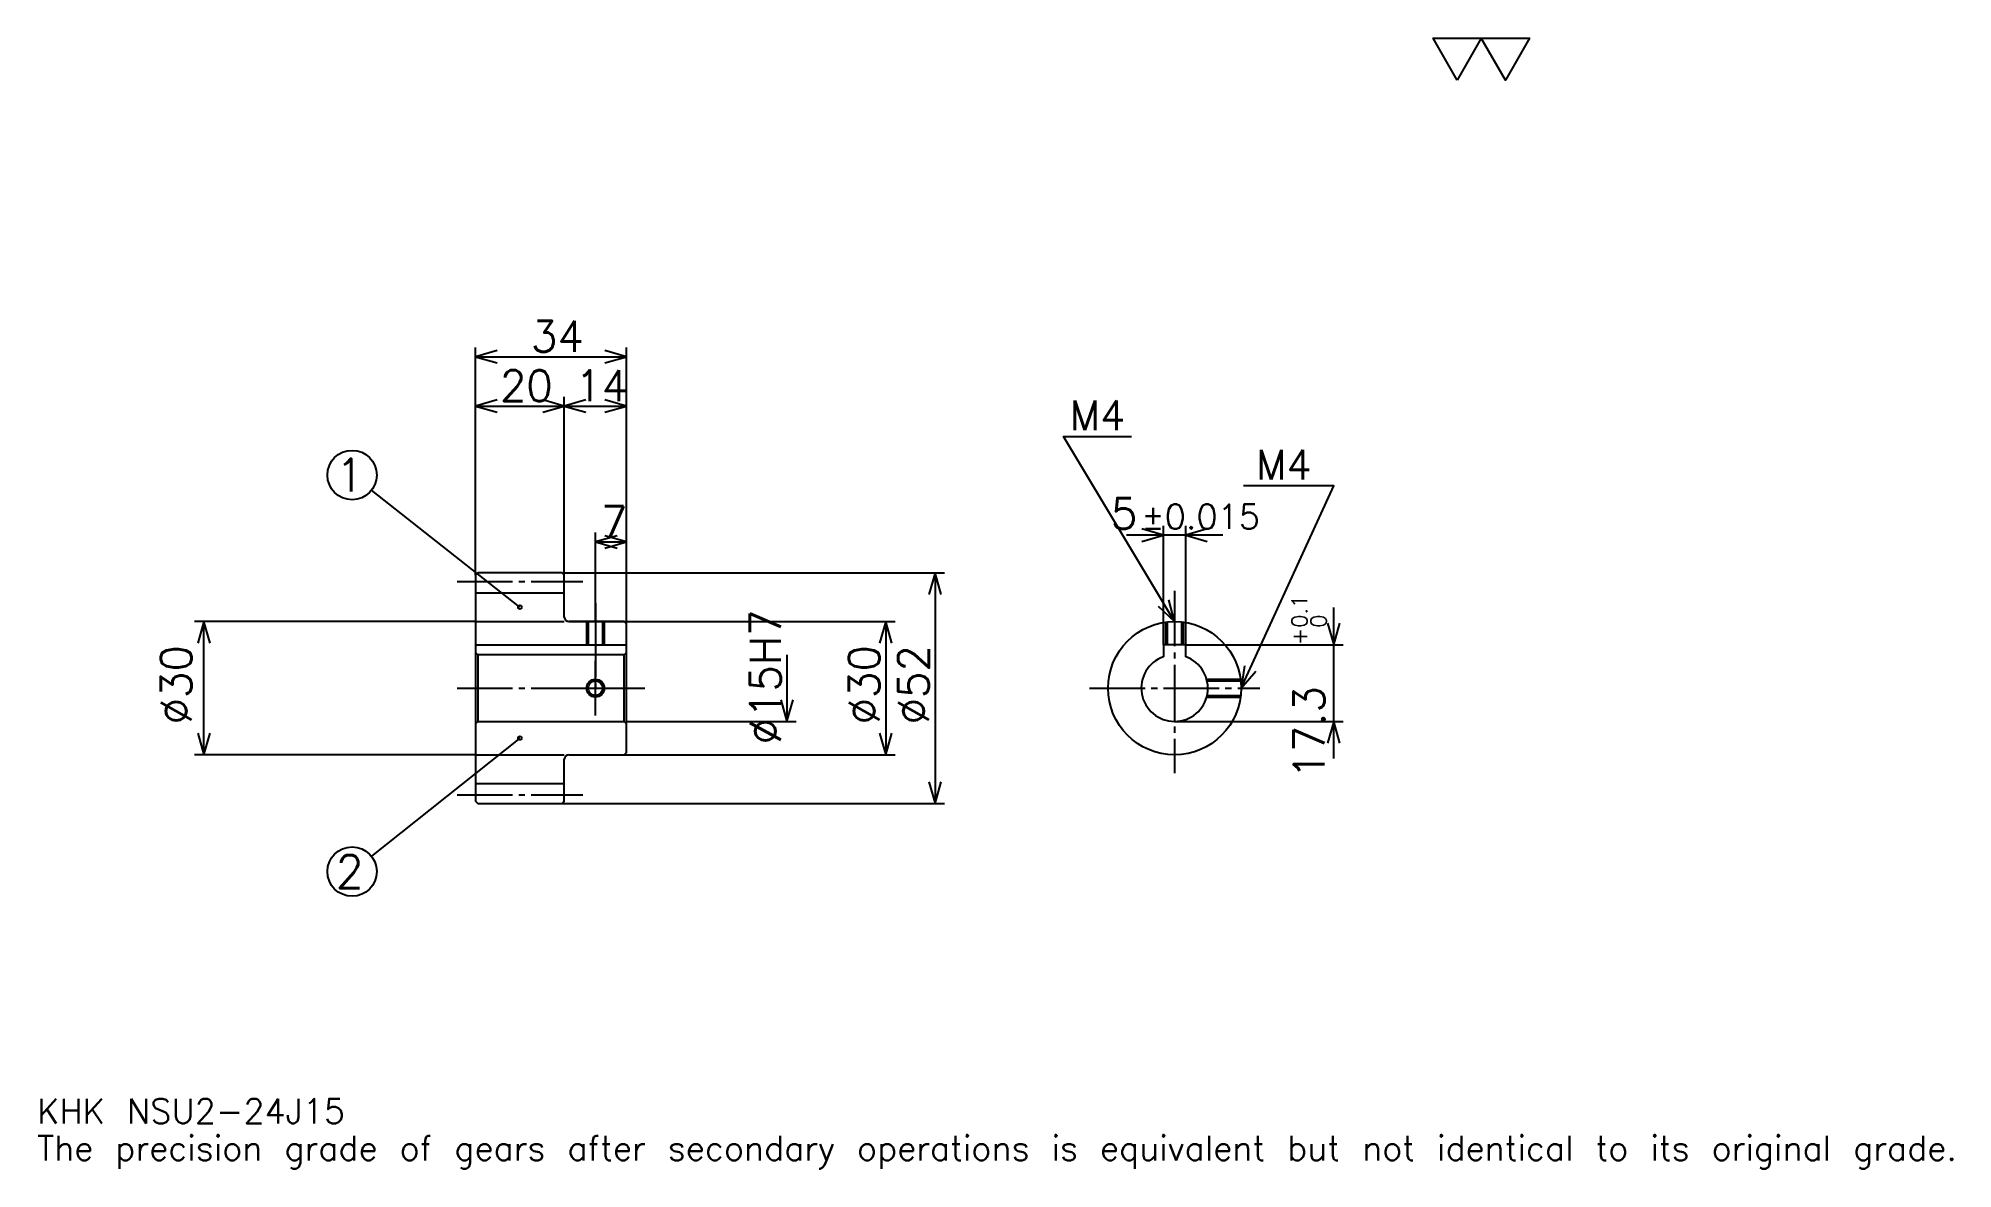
# Model space of a CAD drawing. Extents: x 14 to 446, y 5 to 260.
import ezdxf

# ---------------------------------------------------------------- set-up
doc = ezdxf.new("R2010")
doc.units = 0
doc.linetypes.add('DASHDOT', pattern=[16.695651, 12.521739, -1.391304, 1.391304, -1.391304])
doc.layers.get('0').update_dxf_attribs({"linetype": 'CONTINUOUS'})
doc.layers.add('DASHDOT', color=6, linetype='DASHDOT')
doc.styles.add('KANJI', font='TXT', dxfattribs={"bigfont": 'BIGFONT'})

msp = doc.modelspace()

# ---------------------------------------------------------------- linework, layer by layer
at = {"color": 5}
for p, q in [((112.695656, 139.391296), (112.695656, 190.17392)), ((146.695648, 139.391296), (146.695648, 190.17392)), ((112.695656, 188.086945), (146.695648, 188.086945)), ((112.695656, 176.956512), (132.695648, 176.956512)), ((132.695648, 139.391296), (132.695648, 179.043488)), ((132.695648, 176.956512), (146.695648, 176.956512)), ((122.695656, 131.641296), (89.242477, 157.975113)), ((139.695648, 139.391296), (139.695648, 148.434784)), ((281.065216, 147.869568), (259.369568, 147.869568)), ((267.717407, 123.191307), (267.717407, 149.956512)), ((272.717407, 123.191307), (272.717407, 149.956512)), ((139.695648, 146.347824), (146.695648, 146.347824)), ((112.695656, 138.891296), (112.695656, 139.391296)), ((132.195648, 139.391296), (146.695648, 139.391296)), ((132.695648, 138.891296), (132.695648, 139.391296)), ((139.695648, 128.391296), (139.695648, 139.391296)), ((139.695648, 128.391296), (139.695648, 139.391296)), ((146.695648, 139.391296), (218.347839, 139.391296)), ((146.695648, 127.891304), (146.695648, 139.391296)), ((216.260864, 139.391296), (216.260864, 87.391304)), ((306.086975, 97.54348), (306.086975, 131.539124)), ((112.695656, 128.391296), (49.391308, 128.391296)), ((51.478264, 98.391304), (51.478264, 128.391296)), ((133.695648, 128.391296), (146.695648, 128.391296)), ((146.695648, 128.391296), (207.217407, 128.391296)), ((205.130432, 128.391296), (205.130432, 98.391304)), ((182.869568, 120.891304), (182.869568, 105.891304)), ((272.717407, 123.191307), (308.17392, 123.191307)), ((146.695648, 105.891304), (184.956528, 105.891304)), ((270.217407, 105.891304), (308.17392, 105.891304)), ((122.695656, 102.141304), (89.225632, 75.528793)), ((112.695656, 98.391304), (49.391308, 98.391304)), ((133.695648, 98.391304), (146.695648, 98.391304)), ((146.695648, 98.391304), (207.217407, 98.391304)), ((132.195648, 87.391304), (146.695648, 87.391304)), ((146.695648, 87.391304), (218.347839, 87.391304))]:
    msp.add_line(p, q, dxfattribs=at)
at = {"color": 4}
for p, q in [((112.695656, 134.891296), (132.695648, 134.891296)), ((112.695656, 128.391296), (132.695648, 128.391296)), ((112.695656, 123.191307), (146.695648, 123.191307)), ((113.195656, 120.891304), (113.195656, 105.891304)), ((146.195648, 120.891304), (146.695648, 121.391304)), ((146.195648, 105.891304), (146.695648, 105.391304)), ((112.695656, 98.391304), (132.695648, 98.391304)), ((112.695656, 91.891304), (132.695648, 91.891304))]:
    msp.add_line(p, q, dxfattribs=at)
at = {"color": 7}
msp.add_lwpolyline([(333.913055, 250.434784), (328.486969, 259.839996), (350.191315, 259.839996), (344.765228, 250.434784), (339.339142, 259.839996), (333.913055, 250.434784)], dxfattribs=at)
at = {"color": 5}
for points in [[(117.565224, 189.478256), (112.695656, 188.086945), (117.565224, 186.695648)], [(141.826096, 186.695648), (146.695648, 188.086945), (141.826096, 189.478256)], [(117.565224, 178.347824), (112.695656, 176.956512), (117.565224, 175.565216)], [(127.826088, 175.565216), (132.695648, 176.956512), (127.826088, 178.347824)], [(137.565216, 178.347824), (132.695648, 176.956512), (137.565216, 175.565216)], [(141.826096, 175.565216), (146.695648, 176.956512), (141.826096, 178.347824)], [(270.217407, 128.391296), (245.17392, 170.130432), (260.478271, 170.130432)], [(285.217407, 113.391304), (306.086975, 159), (285.773926, 159)], [(144.565216, 147.739136), (139.695648, 146.347824), (144.565216, 144.956512)], [(141.826096, 144.956512), (146.695648, 146.347824), (141.826096, 147.739136)], [(262.847839, 146.478256), (267.717407, 147.869568), (262.847839, 149.260864)], [(277.586975, 149.260864), (272.717407, 147.869568), (277.586975, 146.478256)], [(217.652176, 134.521744), (216.260864, 139.391296), (214.869568, 134.521744)], [(266.518982, 131.851105), (270.217407, 128.391296), (268.90506, 133.282745)], [(52.869568, 123.521736), (51.478264, 128.391296), (50.08696, 123.521736)], [(206.521744, 123.521736), (205.130432, 128.391296), (203.739136, 123.521736)], [(304.695648, 128.060867), (306.086975, 123.191307), (307.478271, 128.060867)], [(285.978424, 118.398224), (285.217407, 113.391304), (288.508698, 117.240417)], [(181.478271, 110.760872), (182.869568, 105.891304), (184.260864, 110.760872)], [(307.478271, 101.021744), (306.086975, 105.891304), (304.695648, 101.021744)], [(50.08696, 103.260872), (51.478264, 98.391304), (52.869568, 103.260872)], [(203.739136, 103.260872), (205.130432, 98.391304), (206.521744, 103.260872)], [(214.869568, 92.260864), (216.260864, 87.391304), (217.652176, 92.260864)]]:
    msp.add_lwpolyline(points, dxfattribs=at)
at = {"color": 4}
for points in [[(132.695648, 129.391296), (132.695648, 138.891296), (132.195648, 139.391296), (113.195656, 139.391296), (112.695656, 138.891296), (112.695656, 105.391304)], [(133.695648, 98.391304), (146.195648, 98.391304), (146.695648, 98.891304), (146.695648, 127.891304), (146.195648, 128.391296), (133.695648, 128.391296)], [(137.695648, 128.391296), (137.695648, 123.191307)], [(138.075653, 128.391296), (138.075653, 123.191307)], [(141.315659, 128.391296), (141.315659, 123.191307)], [(141.695648, 128.391296), (141.695648, 123.191307)], [(268.217407, 123.191307), (268.217407, 128.25737)], [(268.597412, 123.191307), (268.597412, 128.303574)], [(271.837402, 123.191307), (271.837402, 128.303574)], [(272.217407, 123.191307), (272.217407, 128.25737)], [(112.695656, 105.391304), (113.195656, 105.891304), (146.195648, 105.891304), (146.195648, 120.891304), (113.195656, 120.891304), (112.695656, 121.391304)], [(272.717407, 120.462372), (272.717407, 123.191307), (267.717407, 123.191307), (267.717407, 120.462372)], [(277.445801, 115.391304), (285.083466, 115.391304)], [(277.540344, 115.011307), (285.129669, 115.011307)], [(277.445801, 111.391304), (285.083466, 111.391304)], [(277.540344, 111.771301), (285.129669, 111.771301)], [(112.695656, 105.391304), (112.695656, 87.891304), (113.195656, 87.391304), (132.195648, 87.391304), (132.695648, 87.891304), (132.695648, 97.391304)]]:
    msp.add_lwpolyline(points, dxfattribs=at)
at = {"color": 5}
for centre, radius in [((84.869568, 161.417389), 5.565217), ((122.695656, 131.641296), 0.417391), ((122.695656, 102.141304), 0.417391), ((84.869568, 72.065216), 5.565217)]:
    msp.add_circle(centre, radius, dxfattribs=at)
at = {"color": 4}
for centre, radius in [((270.217407, 113.391304), 15), ((139.695648, 113.391304), 1.62)]:
    msp.add_circle(centre, radius, dxfattribs=at)
at = {"color": 7}
msp.add_circle((139.695648, 113.391304), 2, dxfattribs=at)
at = {"color": 4}
for centre, radius, start, end in [((133.695648, 129.391296), 1, 180, 270), ((270.217407, 113.391304), 7.5, 109.47122094, 70.52877906), ((133.695648, 97.391304), 1, 90, 180)]:
    msp.add_arc(centre, radius, start, end, dxfattribs=at)
at = {"layer": 'DASHDOT', "color": 7}
for p, q in [((108.521744, 137.391296), (136.869568, 137.391296)), ((270.217407, 135.347824), (270.217407, 94.217392)), ((139.695648, 128.391296), (139.695648, 113.391304)), ((108.521744, 113.391304), (150.869568, 113.391304)), ((251.043488, 113.391304), (289.391296, 113.391304)), ((108.521744, 89.391304), (136.869568, 89.391304))]:
    msp.add_line(p, q, dxfattribs=at)
for points in [[(139.695648, 132.565216), (139.695648, 119.017395)], [(139.695648, 107.217392), (139.695648, 119.565216)], [(133.521744, 113.391304), (145.869568, 113.391304)]]:
    msp.add_lwpolyline(points, dxfattribs=at)

# ---------------------------------------------------------------- texts
at = {"color": 7, "style": 'KANJI'}
for s, height, p in [('34', 6.956522, (125.17392, 189.199997)), ('20', 6.956522, (118.17392, 178.069565)), ('14', 6.956522, (135.17392, 178.069565)), ('M4', 6.678261, (246.565216, 171.521744)), ('1', 7.42029, (81.159424, 157.707245)), ('M4', 6.678261, (288.556519, 160.391296)), ('5', 6.956522, (255.857758, 149.260864)), ('7', 6.956522, (140.934784, 147.460876)), ('%%p0.015', 5.565217, (262.743866, 149.260864)), ('2', 7.42029, (81.159424, 68.355072)), ('KHK NSU2-24J15', 5.565217, (13.913043, 15.304348)), ('The precision grade of gears after secondary operations is equivalent but not identical to its original grade.', 5.565217, (13.913043, 6.956522))]:
    msp.add_text(s, height=height, dxfattribs=at).set_placement(p)
for s, height, p in [('%%c15H7', 6.956522, (181.478271, 100.695648)), ('0.1', 3.478261, (300.10437, 126.982002)), ('0', 3.478261, (304.417389, 126.982002)), ('+', 3.478261, (300.10437, 123.086349)), ('%%c30', 6.956522, (48.695656, 105.217392)), ('%%c30', 6.956522, (203.739136, 105.217392)), ('%%c52', 6.956522, (214.869568, 105.217392)), ('17.3', 6.956522, (304, 92.975769))]:
    msp.add_text(s, height=height, rotation=90, dxfattribs=at).set_placement(p)

doc.saveas('drawing.dxf')
